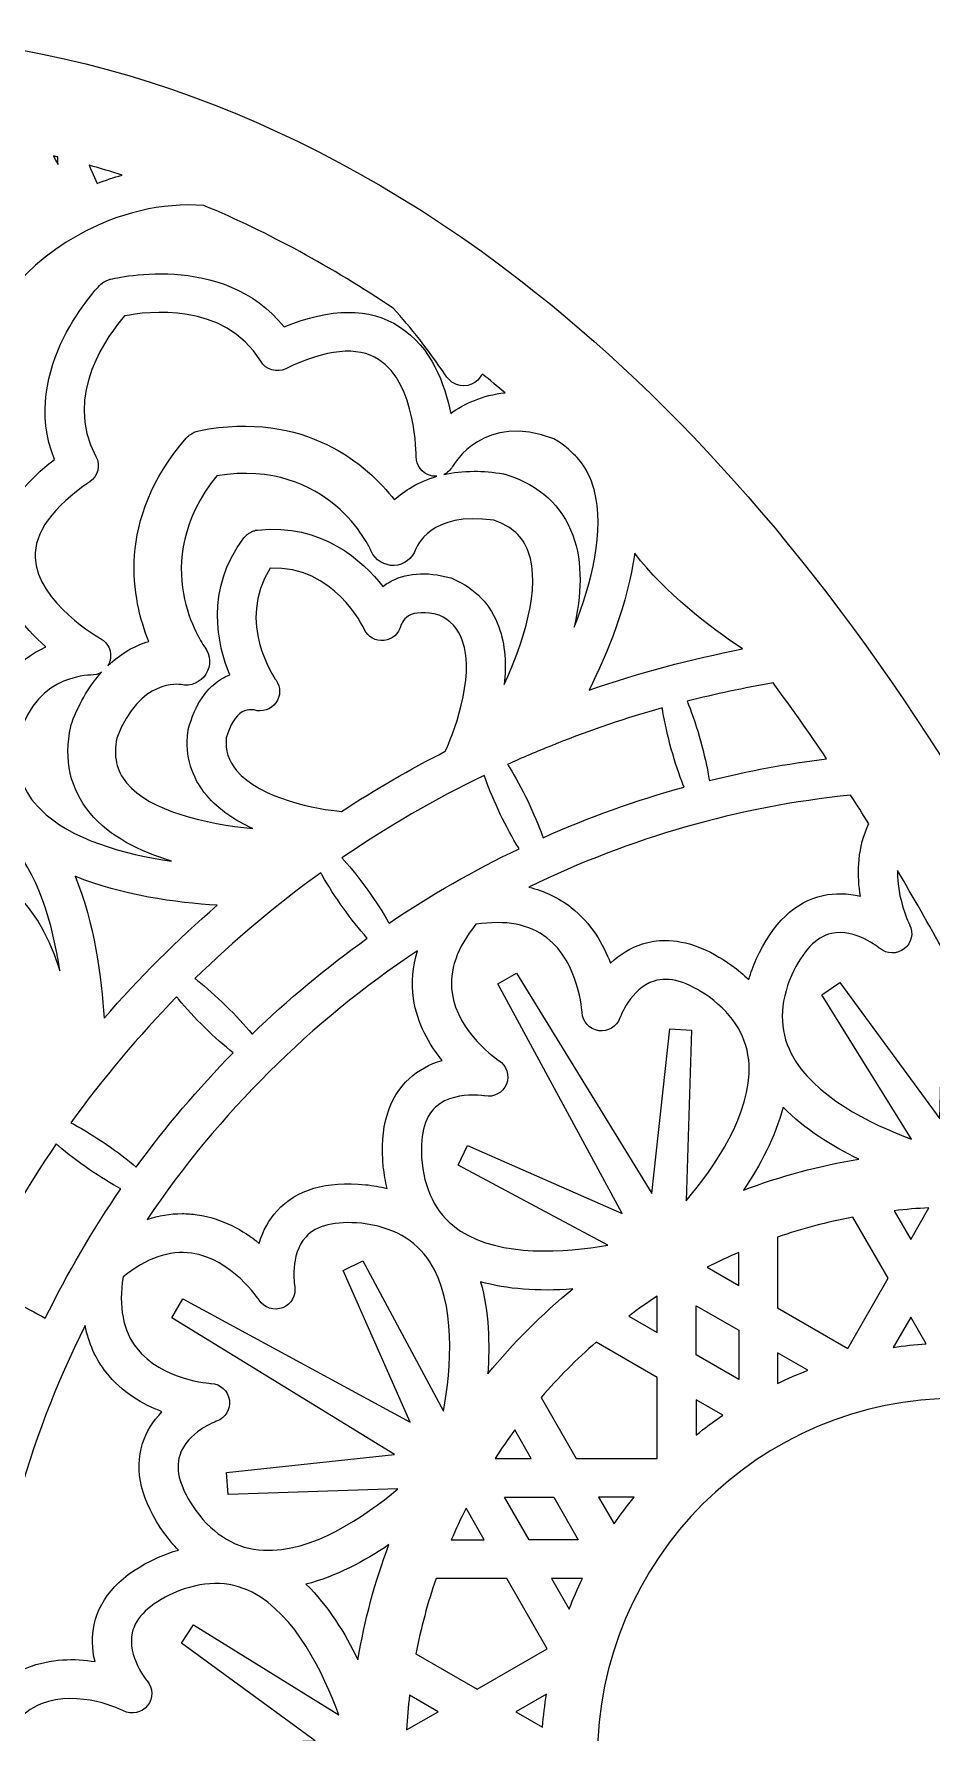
# Model space of a CAD drawing. Extents: x 49 to 10099, y -910 to -90.
# Drawn here: x 9462.4 to 9647.3, y -441.9 to -91.8 of the extents above; entities that cross this region are included whole.
import ezdxf

# ---------------------------------------------------------------- set-up
doc = ezdxf.new("R2010")
doc.units = 0
doc.header["$MEASUREMENT"] = 0
doc.layers.add('Layer 1', color=7, linetype='Continuous')

msp = doc.modelspace()

# ---------------------------------------------------------------- linework, layer by layer
at = {"layer": 'Layer 1', "lineweight": 0}
for points in [[(9607.66, -359.06), (9607.66, -369.18), (9598.89, -364.12), (9598.89, -353.99), (9607.66, -359.06)], [(9569.55, -393.46), (9574.61, -402.23), (9564.48, -402.23), (9559.42, -393.46), (9569.55, -393.46)]]:
    msp.add_lwpolyline(points, dxfattribs=at)
for points, knots in [([(10097.65, -338.77), (10098.51, -299.65), (10090.97, -261.41), (10075.28, -226.33), (10057.66, -186.9), (10030.56, -153.49), (9996.92, -129.71), (9961.84, -104.91), (9921.33, -91.8), (9879.76, -91.8), (9831.86, -91.8), (9783.83, -109.39), (9740.87, -142.66), (9708.16, -167.98), (9678.3, -202.19), (9651.81, -244.61), (9625.32, -202.2), (9595.46, -168), (9562.75, -142.67), (9519.78, -109.4), (9471.76, -91.81), (9423.84, -91.8), (9382.28, -91.8), (9341.77, -104.91), (9306.7, -129.69), (9273.06, -153.47), (9245.96, -186.88), (9228.33, -226.31), (9206.94, -274.13), (9200.68, -327.84), (9210.22, -381.63), (9220.77, -441.15), (9249.57, -497.53), (9295.81, -549.22), (9449.69, -721.22), (9626.76, -885.08), (9628.54, -886.72), (9628.54, -886.72), (9651.81, -908.2), (9651.81, -908.2), (9651.81, -908.2), (9675.08, -886.71), (9675.08, -886.71), (9676.85, -885.08), (9853.93, -721.22), (10007.81, -549.22), (10054.04, -497.54), (10082.84, -441.16), (10093.39, -381.65), (10095.63, -369.04), (10096.98, -356.43), (10097.49, -343.9), (10097.65, -342.96), (10097.8, -342.02), (10097.93, -341.07), (10097.95, -340.88), (10098.04, -340), (10098.11, -339.31), (10098.11, -339.15), (10098.12, -338.97), (10098.12, -338.79), (10098.12, -338.79), (10097.65, -338.77), (10097.65, -338.77)], [0, 0, 0, 0, 1, 1, 1, 2, 2, 2, 3, 3, 3, 4, 4, 4, 5, 5, 5, 6, 6, 6, 7, 7, 7, 8, 8, 8, 9, 9, 9, 10, 10, 10, 11, 11, 11, 12, 12, 12, 13, 13, 13, 14, 14, 14, 15, 15, 15, 16, 16, 16, 17, 17, 17, 18, 18, 18, 19, 19, 19, 20, 20, 20, 21, 21, 21, 21]), ([(9467.34, -117.16), (9467.32, -117.68), (9467.33, -118.2), (9467.39, -118.73), (9467.39, -118.73), (9466.86, -117.79), (9466.86, -117.79), (9466.7, -117.51), (9466.56, -117.23), (9466.44, -116.94), (9466.74, -117.01), (9467.04, -117.08), (9467.34, -117.16)], [0, 0, 0, 0, 1, 1, 1, 2, 2, 2, 3, 3, 3, 4, 4, 4, 4]), ([(9480.59, -120.9), (9478.85, -121.39), (9477.12, -121.96), (9475.41, -122.62), (9475.41, -122.62), (9474.04, -119.57), (9474.04, -119.57), (9473.94, -119.34), (9473.87, -119.1), (9473.8, -118.86), (9476.07, -119.5), (9478.33, -120.18), (9480.59, -120.9)], [0, 0, 0, 0, 1, 1, 1, 2, 2, 2, 3, 3, 3, 4, 4, 4, 4]), ([(9344.76, -573.42), (9350.45, -566.2), (9358.05, -559.31), (9367.53, -553), (9367.85, -552.78), (9368.14, -552.52), (9368.39, -552.22), (9368.69, -551.96), (9368.94, -551.69), (9369.15, -551.37), (9370.35, -549.52), (9369.82, -547.03), (9367.97, -545.83), (9358.86, -539.91), (9353.42, -529.91), (9353.42, -519.06), (9353.42, -513.94), (9354.6, -509.05), (9356.92, -504.53), (9357.93, -502.56), (9357.16, -500.14), (9355.11, -499.09), (9355.11, -499.09), (9354.83, -498.97), (9354.83, -498.97), (9354.38, -498.77), (9353.92, -498.65), (9353.46, -498.62), (9313.4, -496.29), (9289.73, -477.14), (9290.13, -447.42), (9290.55, -417.85), (9314.02, -398.71), (9352.94, -396.21), (9353.33, -396.19), (9353.71, -396.11), (9354.08, -395.97), (9354.47, -395.9), (9354.83, -395.78), (9355.16, -395.61), (9357.13, -394.61), (9357.91, -392.19), (9356.91, -390.22), (9351.98, -380.55), (9352.27, -369.16), (9357.7, -359.78), (9360.26, -355.34), (9363.72, -351.69), (9368, -348.93), (9368.9, -348.35), (9369.52, -347.46), (9369.74, -346.41), (9369.97, -345.36), (9369.77, -344.29), (9369.2, -343.4), (9369.2, -343.4), (9368.95, -343.05), (9368.95, -343.05), (9368.66, -342.66), (9368.33, -342.34), (9367.94, -342.08), (9334.42, -320.04), (9323.49, -291.62), (9338.71, -266.08), (9353.85, -240.68), (9383.76, -235.84), (9418.72, -253.15), (9419.05, -253.31), (9419.39, -253.42), (9419.75, -253.48), (9420.13, -253.63), (9420.52, -253.71), (9420.88, -253.72), (9420.88, -253.72), (9421.14, -253.73), (9421.14, -253.73), (9423.27, -253.73), (9425.03, -252.07), (9425.14, -249.94), (9425.7, -239.09), (9431.65, -229.38), (9441.04, -223.96), (9445.48, -221.4), (9450.31, -219.97), (9455.39, -219.72), (9457.59, -219.61), (9459.3, -217.73), (9459.19, -215.47), (9459.19, -215.47), (9459.15, -215.1), (9459.15, -215.1), (9459.1, -214.62), (9458.97, -214.17), (9458.76, -213.76), (9440.75, -177.91), (9445.5, -147.84), (9471.45, -133.33), (9479.95, -128.57), (9488.73, -126.57), (9497.45, -127.16), (9510.73, -132.75), (9523.78, -139.83), (9536.45, -148.34), (9540.17, -152.37), (9543.76, -156.96), (9547.18, -162.1), (9547.39, -162.41), (9547.63, -162.69), (9547.93, -162.94), (9548.18, -163.25), (9548.48, -163.51), (9548.81, -163.73), (9550.6, -164.9), (9553.19, -164.36), (9554.37, -162.56), (9554.51, -162.33), (9554.68, -162.13), (9554.83, -161.91), (9556.4, -163.18), (9557.97, -164.47), (9559.53, -165.79), (9554.81, -166.24), (9551.06, -168.05), (9548.3, -170.03), (9547.11, -164.06), (9544.32, -156.34), (9537.77, -152.15), (9531.58, -148.19), (9523.58, -148.21), (9513.96, -152.2), (9501.44, -136.39), (9478.18, -142.35), (9477.97, -142.41), (9477.97, -142.41), (9477.43, -142.61), (9477.43, -142.61), (9477.23, -142.7), (9477.07, -142.79), (9476.97, -142.86), (9476.81, -142.94), (9476.67, -143.04), (9476.53, -143.13), (9476.53, -143.13), (9476.14, -143.46), (9476.14, -143.46), (9475.96, -143.63), (9459.17, -160.74), (9466.63, -179.53), (9458.36, -185.87), (9454.34, -192.79), (9454.68, -200.13), (9455.03, -207.9), (9460.32, -214.17), (9464.89, -218.18), (9459.33, -220.71), (9452.63, -226.24), (9450.84, -238.32), (9450.84, -238.32), (9450.8, -238.74), (9450.8, -238.74), (9450.71, -241.31), (9450.96, -243.77), (9451.56, -246.11), (9449.23, -245.52), (9446.75, -245.25), (9444.19, -245.34), (9444.19, -245.34), (9443.74, -245.38), (9443.74, -245.38), (9431.68, -247.18), (9426.16, -253.87), (9423.63, -259.44), (9419.62, -254.86), (9413.34, -249.57), (9405.57, -249.22), (9398.27, -248.89), (9391.32, -252.9), (9384.97, -261.17), (9366.18, -253.71), (9349.06, -270.53), (9348.89, -270.71), (9348.89, -270.71), (9348.55, -271.12), (9348.55, -271.12), (9348.42, -271.3), (9348.32, -271.47), (9348.24, -271.61), (9348.18, -271.71), (9348.09, -271.87), (9348.02, -272.04), (9348.02, -272.04), (9347.85, -272.51), (9347.85, -272.51), (9347.78, -272.75), (9341.78, -295.95), (9357.65, -308.5), (9353.66, -318.13), (9353.64, -326.13), (9357.6, -332.31), (9361.79, -338.86), (9369.51, -341.66), (9375.47, -342.84), (9371.92, -347.81), (9368.88, -355.95), (9373.36, -367.28), (9373.36, -367.28), (9373.55, -367.69), (9373.55, -367.69), (9374.75, -369.96), (9376.2, -371.97), (9377.89, -373.69), (9375.56, -374.34), (9373.29, -375.36), (9371.1, -376.73), (9371.1, -376.73), (9370.75, -376.98), (9370.75, -376.98), (9361.21, -384.56), (9359.77, -393.12), (9360.36, -399.2), (9354.6, -397.25), (9346.52, -395.81), (9339.61, -399.39), (9333.09, -402.76), (9329.11, -409.71), (9327.75, -420.03), (9307.77, -422.97), (9301.34, -446.09), (9301.28, -446.28), (9301.28, -446.28), (9301.18, -446.67), (9301.18, -446.67), (9301.18, -446.67), (9301.19, -446.87), (9301.19, -446.87), (9301.17, -447.03), (9301.16, -447.21), (9301.16, -447.4), (9301.16, -447.56), (9301.17, -447.71), (9301.19, -447.88), (9301.19, -447.88), (9301.27, -448.41), (9301.27, -448.41), (9301.33, -448.65), (9307.71, -471.75), (9327.75, -474.68), (9329.11, -485.01), (9333.1, -491.96), (9339.62, -495.33), (9346.53, -498.92), (9354.6, -497.47), (9360.36, -495.51), (9359.77, -501.6), (9361.22, -510.16), (9370.8, -517.78), (9370.8, -517.78), (9371.12, -518), (9371.12, -518), (9373.29, -519.36), (9375.55, -520.37), (9377.88, -521.02), (9376.19, -522.74), (9374.74, -524.75), (9373.53, -527.02), (9373.53, -527.02), (9373.34, -527.43), (9373.34, -527.43), (9368.87, -538.77), (9371.9, -546.91), (9375.46, -551.88), (9369.49, -553.06), (9361.77, -555.85), (9357.58, -562.41), (9353.62, -568.59), (9353.64, -576.6), (9357.63, -586.22), (9357.42, -586.38), (9357.24, -586.56), (9357.04, -586.72), (9352.95, -582.31), (9348.85, -577.87), (9344.76, -573.42)], [0, 0, 0, 0, 1, 1, 1, 2, 2, 2, 3, 3, 3, 4, 4, 4, 5, 5, 5, 6, 6, 6, 7, 7, 7, 8, 8, 8, 9, 9, 9, 10, 10, 10, 11, 11, 11, 12, 12, 12, 13, 13, 13, 14, 14, 14, 15, 15, 15, 16, 16, 16, 17, 17, 17, 18, 18, 18, 19, 19, 19, 20, 20, 20, 21, 21, 21, 22, 22, 22, 23, 23, 23, 24, 24, 24, 25, 25, 25, 26, 26, 26, 27, 27, 27, 28, 28, 28, 29, 29, 29, 30, 30, 30, 31, 31, 31, 32, 32, 32, 33, 33, 33, 34, 34, 34, 35, 35, 35, 36, 36, 36, 37, 37, 37, 38, 38, 38, 39, 39, 39, 40, 40, 40, 41, 41, 41, 42, 42, 42, 43, 43, 43, 44, 44, 44, 45, 45, 45, 46, 46, 46, 47, 47, 47, 48, 48, 48, 49, 49, 49, 50, 50, 50, 51, 51, 51, 52, 52, 52, 53, 53, 53, 54, 54, 54, 55, 55, 55, 56, 56, 56, 57, 57, 57, 58, 58, 58, 59, 59, 59, 60, 60, 60, 61, 61, 61, 62, 62, 62, 63, 63, 63, 64, 64, 64, 65, 65, 65, 66, 66, 66, 67, 67, 67, 68, 68, 68, 69, 69, 69, 70, 70, 70, 71, 71, 71, 72, 72, 72, 73, 73, 73, 74, 74, 74, 75, 75, 75, 76, 76, 76, 77, 77, 77, 78, 78, 78, 79, 79, 79, 80, 80, 80, 81, 81, 81, 82, 82, 82, 83, 83, 83, 84, 84, 84, 85, 85, 85, 86, 86, 86, 87, 87, 87, 88, 88, 88, 89, 89, 89, 90, 90, 90, 91, 91, 91, 92, 92, 92, 93, 93, 93, 94, 94, 94, 94]), ([(9475.18, -178.91), (9468.23, -166.23), (9477.99, -153.48), (9481.08, -149.93), (9485.7, -149.01), (9501.61, -146.9), (9509.15, -159.29), (9510.23, -161.08), (9512.45, -161.73), (9514.32, -160.82), (9522.67, -156.78), (9529.11, -156.13), (9533.45, -158.9), (9541.27, -163.9), (9541.19, -178.78), (9541.18, -178.92), (9541.15, -180.76), (9542.37, -182.38), (9544.15, -182.86), (9544.58, -182.98), (9545.02, -183.02), (9545.46, -182.99), (9541.54, -184.12), (9538.69, -186.02), (9536.71, -187.85), (9531.15, -180.72), (9518.5, -169.31), (9496.39, -173.59), (9496.23, -173.63), (9496.07, -173.68), (9495.87, -173.75), (9495.87, -173.75), (9495.45, -173.91), (9495.45, -173.91), (9495.31, -173.97), (9495.16, -174.06), (9494.99, -174.15), (9494.99, -174.15), (9494.68, -174.35), (9494.68, -174.35), (9494.51, -174.47), (9494.35, -174.6), (9494.24, -174.7), (9494.14, -174.79), (9494.05, -174.87), (9494.06, -174.87), (9494.06, -174.87), (9494.06, -174.87), (9494.07, -174.86), (9494.07, -174.86), (9493.78, -175.15), (9493.78, -175.15), (9479.15, -192.02), (9482.68, -208.65), (9486.07, -217.02), (9485.69, -217.13), (9485.31, -217.26), (9484.95, -217.4), (9482.76, -218.22), (9480.18, -219.62), (9477.65, -222.03), (9477.84, -221.71), (9477.99, -221.36), (9478.09, -220.99), (9478.56, -219.21), (9477.76, -217.35), (9476.15, -216.46), (9476.02, -216.39), (9463.11, -209.08), (9462.68, -199.76), (9462.45, -194.61), (9466.23, -189.36), (9473.91, -184.15), (9475.63, -182.99), (9476.18, -180.73), (9475.18, -178.91)], [0, 0, 0, 0, 1, 1, 1, 2, 2, 2, 3, 3, 3, 4, 4, 4, 5, 5, 5, 6, 6, 6, 7, 7, 7, 8, 8, 8, 9, 9, 9, 10, 10, 10, 11, 11, 11, 12, 12, 12, 13, 13, 13, 14, 14, 14, 15, 15, 15, 16, 16, 16, 17, 17, 17, 18, 18, 18, 19, 19, 19, 20, 20, 20, 21, 21, 21, 22, 22, 22, 23, 23, 23, 24, 24, 24, 25, 25, 25, 25]), ([(9574.73, -179.5), (9576.18, -181.29), (9577.23, -183.37), (9577.87, -185.75), (9580.11, -194.16), (9577.33, -204.99), (9573.77, -214.09), (9575.22, -207.63), (9575.6, -200.87), (9573.47, -195.12), (9571.21, -189.05), (9566.65, -184.86), (9559.89, -182.66), (9559.66, -182.58), (9559.44, -182.53), (9559.2, -182.49), (9557.01, -182.12), (9554.98, -181.96), (9553.11, -181.96), (9550.8, -181.96), (9548.73, -182.21), (9546.88, -182.62), (9547.62, -182.28), (9548.26, -181.71), (9548.68, -180.96), (9548.94, -180.49), (9555.21, -169.74), (9569.59, -175.29), (9570.4, -175.72), (9571.13, -176.22), (9571.83, -176.75), (9572.8, -177.66), (9573.77, -178.57), (9574.73, -179.5)], [0, 0, 0, 0, 1, 1, 1, 2, 2, 2, 3, 3, 3, 4, 4, 4, 5, 5, 5, 6, 6, 6, 7, 7, 7, 8, 8, 8, 9, 9, 9, 10, 10, 10, 11, 11, 11, 11]), ([(9559.35, -225.9), (9559.76, -221.91), (9559.58, -217.76), (9558.22, -214.04), (9556.55, -209.47), (9553.4, -206.14), (9548.82, -204.12), (9548.65, -204.05), (9548.47, -203.98), (9548.3, -203.94), (9543.18, -202.54), (9538.86, -202.87), (9535.46, -204.94), (9535.06, -205.18), (9534.68, -205.44), (9534.31, -205.73), (9530.23, -200.47), (9521.76, -192.56), (9508.52, -194.1), (9508.52, -194.1), (9508.1, -194.1), (9508.1, -194.1), (9508.1, -194.1), (9507.89, -194.21), (9507.89, -194.21), (9507.77, -194.24), (9507.65, -194.28), (9507.53, -194.32), (9507.53, -194.32), (9506.89, -194.62), (9506.89, -194.62), (9506.56, -194.81), (9506.34, -195.02), (9506.24, -195.12), (9506.24, -195.12), (9505.67, -195.68), (9505.67, -195.68), (9497.61, -206.39), (9500.24, -217.75), (9502.77, -223.94), (9502.34, -224.11), (9501.92, -224.31), (9501.51, -224.53), (9498.03, -226.45), (9495.58, -230.02), (9494.23, -235.16), (9494.18, -235.34), (9494.15, -235.52), (9494.12, -235.75), (9493.58, -240.68), (9494.89, -245.07), (9498.02, -248.8), (9500.52, -251.78), (9503.95, -254), (9507.54, -255.63), (9497.79, -254.67), (9486.35, -252.04), (9481.52, -246.21), (9479.41, -243.66), (9478.76, -240.71), (9479.48, -236.95), (9484.3, -224.57), (9492.43, -225.88), (9492.73, -225.94), (9494.7, -226.36), (9496.76, -225.49), (9497.85, -223.78), (9498.94, -222.08), (9498.86, -219.85), (9497.66, -218.25), (9497.15, -217.55), (9485.51, -201.08), (9500.09, -182.87), (9523.33, -179.31), (9531.59, -197.66), (9531.93, -198.44), (9532.73, -200.3), (9534.67, -201.43), (9536.64, -201.39), (9538.65, -201.3), (9540.43, -199.95), (9541.05, -198.08), (9541.17, -197.75), (9544.12, -190.05), (9557.23, -192.07), (9560.89, -193.34), (9563.14, -195.39), (9564.3, -198.52), (9567.04, -205.9), (9563.17, -217.55), (9559.35, -225.9)], [0, 0, 0, 0, 1, 1, 1, 2, 2, 2, 3, 3, 3, 4, 4, 4, 5, 5, 5, 6, 6, 6, 7, 7, 7, 8, 8, 8, 9, 9, 9, 10, 10, 10, 11, 11, 11, 12, 12, 12, 13, 13, 13, 14, 14, 14, 15, 15, 15, 16, 16, 16, 17, 17, 17, 18, 18, 18, 19, 19, 19, 20, 20, 20, 21, 21, 21, 22, 22, 22, 23, 23, 23, 24, 24, 24, 25, 25, 25, 26, 26, 26, 27, 27, 27, 28, 28, 28, 29, 29, 29, 30, 30, 30, 30]), ([(9576.83, -227.07), (9580.56, -219.57), (9584.86, -209.15), (9586.23, -198.87), (9592.56, -207.09), (9601.49, -213.96), (9608.47, -218.59), (9597.74, -220.67), (9587.14, -223.51), (9576.83, -227.07)], [0, 0, 0, 0, 1, 1, 1, 2, 2, 2, 3, 3, 3, 3]), ([(9512.31, -225.03), (9511.96, -224.53), (9504.03, -213.11), (9511.1, -201.94), (9524.28, -201.41), (9530.23, -213.99), (9530.49, -214.54), (9531.22, -216.12), (9532.88, -217.05), (9534.56, -216.85), (9536.28, -216.66), (9537.68, -215.4), (9538.03, -213.79), (9538.04, -213.74), (9538.39, -212.53), (9539.61, -211.79), (9540.99, -210.96), (9543.16, -210.89), (9545.9, -211.6), (9548.28, -212.71), (9549.8, -214.37), (9550.69, -216.79), (9553.57, -224.66), (9548.44, -236.94), (9547.2, -239.68), (9539.9, -243.41), (9532.71, -247.58), (9525.8, -252.09), (9520.99, -251.67), (9509.03, -249.48), (9504.16, -243.65), (9502.5, -241.67), (9501.83, -239.52), (9502.06, -236.9), (9502.81, -234.2), (9503.95, -232.36), (9505.34, -231.58), (9506.6, -230.87), (9507.82, -231.17), (9507.82, -231.17), (9509.47, -231.69), (9511.26, -231.11), (9512.27, -229.72), (9513.29, -228.33), (9513.31, -226.44), (9512.31, -225.03)], [0, 0, 0, 0, 1, 1, 1, 2, 2, 2, 3, 3, 3, 4, 4, 4, 5, 5, 5, 6, 6, 6, 7, 7, 7, 8, 8, 8, 9, 9, 9, 10, 10, 10, 11, 11, 11, 12, 12, 12, 13, 13, 13, 14, 14, 14, 15, 15, 15, 15]), ([(9474.1, -223.98), (9474.91, -224.01), (9475.69, -223.79), (9476.33, -223.39), (9474.08, -225.9), (9471.92, -229.29), (9470.2, -233.87), (9470.11, -234.1), (9470.04, -234.34), (9469.99, -234.57), (9468.53, -241.46), (9469.88, -247.47), (9474, -252.44), (9478, -257.27), (9484.24, -260.36), (9490.76, -262.34), (9480.98, -260.9), (9469.99, -257.89), (9463.73, -251.65), (9460.34, -248.26), (9458.68, -244.09), (9458.8, -239.25), (9461.2, -223.93), (9473.8, -224.01), (9474.1, -223.98)], [0, 0, 0, 0, 1, 1, 1, 2, 2, 2, 3, 3, 3, 4, 4, 4, 5, 5, 5, 6, 6, 6, 7, 7, 7, 8, 8, 8, 8]), ([(9625.79, -241.23), (9617.64, -242.25), (9609.55, -243.74), (9601.62, -245.7), (9601.6, -245.55), (9601.57, -245.39), (9601.54, -245.23), (9601.17, -243), (9600.54, -240.2), (9599.8, -237.54), (9599.06, -234.89), (9598.15, -232.17), (9597.32, -230.08), (9597.22, -229.84), (9597.13, -229.6), (9597.03, -229.37), (9602.87, -227.88), (9608.81, -226.62), (9614.77, -225.6), (9618.5, -230.65), (9622.17, -235.86), (9625.79, -241.23)], [0, 0, 0, 0, 1, 1, 1, 2, 2, 2, 3, 3, 3, 4, 4, 4, 5, 5, 5, 6, 6, 6, 7, 7, 7, 7]), ([(9591.9, -230.75), (9591.94, -231), (9591.99, -231.27), (9592.03, -231.54), (9592.4, -233.76), (9593.04, -236.56), (9593.77, -239.23), (9594.52, -241.89), (9595.42, -244.61), (9596.25, -246.68), (9596.3, -246.82), (9596.35, -246.94), (9596.41, -247.07), (9586.5, -249.81), (9576.74, -253.31), (9567.33, -257.5), (9567.29, -257.4), (9567.26, -257.3), (9567.22, -257.2), (9566.47, -255.08), (9565.36, -252.44), (9564.17, -249.93), (9562.97, -247.45), (9561.61, -244.93), (9560.43, -243.02), (9560.3, -242.8), (9560.17, -242.6), (9560.04, -242.4), (9563.04, -241.03), (9566.07, -239.73), (9569.07, -238.53), (9569.41, -238.44), (9569.74, -238.31), (9570.05, -238.13), (9577.12, -235.32), (9584.46, -232.84), (9591.9, -230.75)], [0, 0, 0, 0, 1, 1, 1, 2, 2, 2, 3, 3, 3, 4, 4, 4, 5, 5, 5, 6, 6, 6, 7, 7, 7, 8, 8, 8, 9, 9, 9, 10, 10, 10, 11, 11, 11, 12, 12, 12, 12]), ([(9535.59, -275.13), (9535.56, -275.07), (9535.53, -275.01), (9535.49, -274.95), (9534.39, -273), (9532.84, -270.59), (9531.23, -268.32), (9529.62, -266.09), (9527.84, -263.84), (9526.35, -262.17), (9526.19, -261.99), (9526.04, -261.82), (9525.9, -261.66), (9535.21, -255.28), (9545.06, -249.57), (9555.22, -244.66), (9555.3, -244.89), (9555.39, -245.13), (9555.48, -245.37), (9556.23, -247.51), (9557.34, -250.15), (9558.52, -252.64), (9559.73, -255.14), (9561.09, -257.67), (9562.26, -259.55), (9562.31, -259.63), (9562.35, -259.71), (9562.4, -259.78), (9553.14, -264.2), (9544.14, -269.35), (9535.59, -275.13)], [0, 0, 0, 0, 1, 1, 1, 2, 2, 2, 3, 3, 3, 4, 4, 4, 5, 5, 5, 6, 6, 6, 7, 7, 7, 8, 8, 8, 9, 9, 9, 10, 10, 10, 10]), ([(9634.48, -254.62), (9634.34, -254.93), (9634.18, -255.23), (9634.05, -255.54), (9632.07, -260.46), (9632.09, -265.46), (9632.75, -269.57), (9630.12, -268.93), (9627.51, -268.87), (9625.07, -269.41), (9619.29, -270.69), (9614.66, -275.1), (9611.28, -282.54), (9610.66, -283.95), (9610.15, -285.36), (9609.74, -286.77), (9608.68, -285.75), (9607.53, -284.77), (9606.27, -283.85), (9601.46, -280.41), (9596.86, -278.68), (9592.53, -278.68), (9590.92, -278.68), (9589.34, -278.92), (9587.81, -279.4), (9585.43, -280.15), (9583.2, -281.5), (9581.24, -283.38), (9579.77, -279.48), (9577.28, -275.14), (9573.12, -271.87), (9570.57, -269.87), (9567.66, -268.48), (9564.4, -267.71), (9585.36, -257.47), (9607.59, -251.11), (9630.72, -248.72), (9631.98, -250.66), (9633.23, -252.63), (9634.48, -254.62)], [0, 0, 0, 0, 1, 1, 1, 2, 2, 2, 3, 3, 3, 4, 4, 4, 5, 5, 5, 6, 6, 6, 7, 7, 7, 8, 8, 8, 9, 9, 9, 10, 10, 10, 11, 11, 11, 12, 12, 12, 13, 13, 13, 13]), ([(9467.74, -284.92), (9465.76, -278.57), (9462.7, -272.51), (9457.97, -268.59), (9454.28, -265.53), (9450.02, -264), (9445.25, -264), (9443.57, -264), (9441.82, -264.19), (9440.01, -264.57), (9439.77, -264.62), (9439.53, -264.69), (9439.29, -264.78), (9434.65, -266.53), (9431.22, -268.73), (9428.69, -271.06), (9429.16, -270.4), (9429.43, -269.58), (9429.42, -268.72), (9429.42, -268.19), (9429.51, -255.72), (9444.69, -253.35), (9449.48, -253.22), (9453.71, -254.89), (9457.09, -258.27), (9463.26, -264.46), (9466.28, -275.24), (9467.74, -284.92)], [0, 0, 0, 0, 1, 1, 1, 2, 2, 2, 3, 3, 3, 4, 4, 4, 5, 5, 5, 6, 6, 6, 7, 7, 7, 8, 8, 8, 9, 9, 9, 9]), ([(9476.87, -294.73), (9476.35, -286.32), (9474.87, -275.09), (9470.89, -265.44), (9480.54, -269.42), (9491.77, -270.9), (9500.18, -271.42), (9491.88, -278.63), (9484.07, -286.44), (9476.87, -294.73)], [0, 0, 0, 0, 1, 1, 1, 2, 2, 2, 3, 3, 3, 3]), ([(9521.88, -265.34), (9523, -267.33), (9524.55, -269.74), (9526.14, -271.97), (9527.76, -274.22), (9529.54, -276.47), (9531.02, -278.13), (9531.05, -278.16), (9531.09, -278.2), (9531.12, -278.24), (9522.75, -284.21), (9514.78, -290.84), (9507.38, -297.99), (9507.36, -297.97), (9507.35, -297.96), (9507.33, -297.94), (9505.9, -296.2), (9503.95, -294.09), (9501.98, -292.15), (9500.02, -290.24), (9497.87, -288.33), (9496.11, -286.94), (9495.93, -286.8), (9495.76, -286.66), (9495.6, -286.53), (9503.65, -278.67), (9512.35, -271.35), (9521.53, -264.73), (9521.64, -264.93), (9521.76, -265.13), (9521.88, -265.34)], [0, 0, 0, 0, 1, 1, 1, 2, 2, 2, 3, 3, 3, 4, 4, 4, 5, 5, 5, 6, 6, 6, 7, 7, 7, 8, 8, 8, 9, 9, 9, 10, 10, 10, 10]), ([(9641.79, -280.4), (9643.29, -279.22), (9643.75, -277.13), (9642.88, -275.43), (9642.84, -275.36), (9640.28, -270.18), (9640.38, -264.29), (9643.65, -269.78), (9646.87, -275.41), (9650.03, -281.17), (9650.03, -281.17), (9649.11, -315.49), (9649.11, -315.49), (9649.11, -315.49), (9628.54, -287.37), (9628.54, -287.37), (9628.54, -287.37), (9624.81, -289.88), (9624.81, -289.88), (9624.81, -289.88), (9643.26, -319.63), (9643.26, -319.63), (9634.85, -316.53), (9622.99, -310.77), (9618.47, -301.96), (9615.98, -297.11), (9616.03, -291.67), (9618.6, -285.8), (9620.86, -280.83), (9623.61, -277.95), (9626.79, -277.24), (9631.67, -276.13), (9636.67, -280.27), (9636.7, -280.3), (9638.14, -281.54), (9640.29, -281.59), (9641.79, -280.4)], [0, 0, 0, 0, 1, 1, 1, 2, 2, 2, 3, 3, 3, 4, 4, 4, 5, 5, 5, 6, 6, 6, 7, 7, 7, 8, 8, 8, 9, 9, 9, 10, 10, 10, 11, 11, 11, 12, 12, 12, 12]), ([(9596.85, -332.37), (9596.85, -332.37), (9597.95, -297.19), (9597.95, -297.19), (9597.95, -297.19), (9593.46, -296.87), (9593.46, -296.87), (9593.46, -296.87), (9589.78, -330.86), (9589.78, -330.86), (9589.78, -330.86), (9561.89, -285.4), (9561.89, -285.4), (9561.89, -285.4), (9557.99, -287.65), (9557.99, -287.65), (9557.99, -287.65), (9583.66, -335), (9583.66, -335), (9583.66, -335), (9551.79, -320.93), (9551.79, -320.93), (9551.79, -320.93), (9549.82, -324.98), (9549.82, -324.98), (9549.82, -324.98), (9580.66, -341.52), (9580.66, -341.52), (9571.82, -343.03), (9558.66, -343.97), (9550.35, -338.6), (9545.78, -335.65), (9543.11, -330.91), (9542.4, -324.56), (9541.87, -319.11), (9542.81, -315.24), (9545.2, -313.04), (9547.45, -310.97), (9550.72, -310.57), (9552.93, -310.57), (9554.33, -310.57), (9555.3, -310.73), (9555.32, -310.73), (9557.19, -311.1), (9559.07, -310.06), (9559.78, -308.28), (9560.49, -306.51), (9559.84, -304.47), (9558.24, -303.43), (9558.1, -303.34), (9549.74, -297.74), (9548.58, -289.47), (9547.94, -284.94), (9549.59, -280.2), (9553.49, -275.36), (9559.63, -274.4), (9564.55, -275.35), (9568.15, -278.16), (9574.76, -283.33), (9575.39, -293.42), (9575.39, -293.52), (9575.49, -295.42), (9576.93, -297.01), (9578.81, -297.29), (9580.7, -297.56), (9582.54, -296.46), (9583.17, -294.66), (9583.2, -294.6), (9585.43, -288.55), (9590.22, -287.05), (9593.33, -286.07), (9597.15, -287.18), (9601.56, -290.33), (9606.75, -294.16), (9609.52, -298.85), (9609.8, -304.29), (9610.3, -314.34), (9602.69, -325.41), (9596.85, -332.37)], [0, 0, 0, 0, 1, 1, 1, 2, 2, 2, 3, 3, 3, 4, 4, 4, 5, 5, 5, 6, 6, 6, 7, 7, 7, 8, 8, 8, 9, 9, 9, 10, 10, 10, 11, 11, 11, 12, 12, 12, 13, 13, 13, 14, 14, 14, 15, 15, 15, 16, 16, 16, 17, 17, 17, 18, 18, 18, 19, 19, 19, 20, 20, 20, 21, 21, 21, 22, 22, 22, 23, 23, 23, 24, 24, 24, 25, 25, 25, 26, 26, 26, 26]), ([(9539.8, -307.12), (9535.44, -311.11), (9533.63, -317.25), (9534.42, -325.39), (9534.6, -326.92), (9534.86, -328.39), (9535.21, -329.81), (9533.78, -329.46), (9532.29, -329.2), (9530.74, -329.03), (9522.65, -328.23), (9516.52, -330.04), (9512.53, -334.4), (9510.84, -336.25), (9509.59, -338.53), (9508.83, -341.13), (9505.6, -338.49), (9501.28, -335.98), (9496.04, -335.22), (9495.01, -335.08), (9493.97, -335), (9492.94, -335), (9490.54, -335), (9488.14, -335.4), (9485.74, -336.19), (9500.46, -314.33), (9519.51, -295.41), (9541.45, -280.83), (9540.45, -284.09), (9540.18, -287.37), (9540.64, -290.62), (9541.39, -295.87), (9543.9, -300.19), (9546.54, -303.42), (9543.93, -304.18), (9541.64, -305.43), (9539.8, -307.12)], [0, 0, 0, 0, 1, 1, 1, 2, 2, 2, 3, 3, 3, 4, 4, 4, 5, 5, 5, 6, 6, 6, 7, 7, 7, 8, 8, 8, 9, 9, 9, 10, 10, 10, 11, 11, 11, 12, 12, 12, 12]), ([(9491.82, -290.31), (9491.96, -290.49), (9492.11, -290.66), (9492.26, -290.84), (9493.7, -292.6), (9495.65, -294.7), (9497.61, -296.63), (9499.57, -298.55), (9501.71, -300.45), (9503.48, -301.85), (9496.25, -309.2), (9489.55, -317.1), (9483.51, -325.4), (9481.81, -323.95), (9479.56, -322.25), (9477.32, -320.7), (9475.06, -319.16), (9472.62, -317.66), (9470.63, -316.59), (9470.43, -316.48), (9470.23, -316.37), (9470.04, -316.27), (9476.64, -307.09), (9483.96, -298.38), (9491.82, -290.31)], [0, 0, 0, 0, 1, 1, 1, 2, 2, 2, 3, 3, 3, 4, 4, 4, 5, 5, 5, 6, 6, 6, 7, 7, 7, 8, 8, 8, 8]), ([(9616.8, -313.06), (9621.24, -317.61), (9626.93, -321.13), (9632.39, -323.77), (9624.28, -325.11), (9616.34, -327.25), (9608.63, -330.16), (9612.05, -325.14), (9615.22, -319.23), (9616.8, -313.06)], [0, 0, 0, 0, 1, 1, 1, 2, 2, 2, 3, 3, 3, 3]), ([(9473.79, -325.87), (9476.02, -327.39), (9478.4, -328.86), (9480.32, -329.9), (9474.5, -338.37), (9469.27, -347.32), (9464.75, -356.56), (9462.83, -355.45), (9460.39, -354.19), (9457.99, -353.1), (9455.48, -351.97), (9452.81, -350.91), (9450.68, -350.21), (9450.44, -350.13), (9450.21, -350.05), (9449.99, -349.98), (9454.9, -339.81), (9460.6, -329.96), (9466.98, -320.64), (9467.15, -320.79), (9467.33, -320.94), (9467.52, -321.1), (9469.24, -322.58), (9471.53, -324.31), (9473.79, -325.87)], [0, 0, 0, 0, 1, 1, 1, 2, 2, 2, 3, 3, 3, 4, 4, 4, 5, 5, 5, 6, 6, 6, 7, 7, 7, 8, 8, 8, 8]), ([(9615.68, -354.43), (9615.68, -354.43), (9615.68, -339.85), (9615.68, -339.85), (9620.67, -338.13), (9625.88, -336.74), (9631.2, -335.71), (9631.2, -335.71), (9638.49, -348.32), (9638.49, -348.32), (9638.49, -348.32), (9630.14, -362.78), (9630.14, -362.78), (9630.14, -362.78), (9615.68, -354.43), (9615.68, -354.43)], [0, 0, 0, 0, 1, 1, 1, 2, 2, 2, 3, 3, 3, 4, 4, 4, 5, 5, 5, 5]), ([(9639.7, -334.39), (9642.05, -334.12), (9644.45, -333.93), (9646.87, -333.8), (9646.87, -333.8), (9643.11, -340.3), (9643.11, -340.3), (9643.11, -340.3), (9639.7, -334.39), (9639.7, -334.39)], [0, 0, 0, 0, 1, 1, 1, 2, 2, 2, 3, 3, 3, 3]), ([(9546.84, -375.75), (9546.84, -375.75), (9530.21, -344.73), (9530.21, -344.73), (9530.21, -344.73), (9526.16, -346.71), (9526.16, -346.71), (9526.16, -346.71), (9539.97, -377.98), (9539.97, -377.98), (9539.97, -377.98), (9493.08, -352.56), (9493.08, -352.56), (9493.08, -352.56), (9490.83, -356.46), (9490.83, -356.46), (9490.83, -356.46), (9536.74, -384.63), (9536.74, -384.63), (9536.74, -384.63), (9502.1, -388.38), (9502.1, -388.38), (9502.1, -388.38), (9502.41, -392.87), (9502.41, -392.87), (9502.41, -392.87), (9537.41, -391.77), (9537.41, -391.77), (9530.53, -397.49), (9519.7, -404.94), (9509.69, -404.4), (9504.26, -404.13), (9499.57, -401.37), (9495.78, -396.21), (9492.6, -391.77), (9491.48, -387.94), (9492.45, -384.84), (9493.94, -380.08), (9500.02, -377.8), (9500.06, -377.78), (9501.86, -377.15), (9502.97, -375.32), (9502.69, -373.43), (9502.42, -371.54), (9500.84, -370.1), (9498.93, -370), (9498.83, -369.99), (9488.76, -369.35), (9483.59, -362.74), (9480.77, -359.14), (9479.83, -354.2), (9480.78, -348.06), (9485.62, -344.17), (9490.37, -342.51), (9494.89, -343.16), (9503.18, -344.33), (9508.78, -352.76), (9508.83, -352.83), (9509.88, -354.45), (9511.93, -355.1), (9513.68, -354.39), (9515.46, -353.68), (9516.49, -351.82), (9516.15, -349.95), (9516.11, -349.72), (9515.1, -343.46), (9518.44, -339.82), (9520.63, -337.42), (9524.51, -336.47), (9529.9, -337), (9536.31, -337.71), (9541.06, -340.39), (9544.01, -344.96), (9549.48, -353.41), (9548.42, -366.81), (9546.84, -375.75)], [0, 0, 0, 0, 1, 1, 1, 2, 2, 2, 3, 3, 3, 4, 4, 4, 5, 5, 5, 6, 6, 6, 7, 7, 7, 8, 8, 8, 9, 9, 9, 10, 10, 10, 11, 11, 11, 12, 12, 12, 13, 13, 13, 14, 14, 14, 15, 15, 15, 16, 16, 16, 17, 17, 17, 18, 18, 18, 19, 19, 19, 20, 20, 20, 21, 21, 21, 22, 22, 22, 23, 23, 23, 24, 24, 24, 25, 25, 25, 25]), ([(9601.17, -346.06), (9603.29, -344.97), (9605.46, -343.95), (9607.66, -343), (9607.66, -343), (9607.66, -349.8), (9607.66, -349.8), (9607.66, -349.8), (9601.17, -346.06), (9601.17, -346.06)], [0, 0, 0, 0, 1, 1, 1, 2, 2, 2, 3, 3, 3, 3]), ([(9555.94, -368.05), (9556.39, -361.96), (9556.2, -355.21), (9554.46, -349.04), (9559.88, -350.59), (9566.29, -351.08), (9573.45, -350.53), (9567.04, -355.79), (9561.19, -361.65), (9555.94, -368.05)], [0, 0, 0, 0, 1, 1, 1, 2, 2, 2, 3, 3, 3, 3]), ([(9585.02, -356.11), (9586.95, -354.67), (9588.91, -353.3), (9590.87, -352.01), (9590.87, -352.01), (9590.87, -359.49), (9590.87, -359.49), (9590.87, -359.49), (9585.02, -356.11), (9585.02, -356.11)], [0, 0, 0, 0, 1, 1, 1, 2, 2, 2, 3, 3, 3, 3]), ([(9643.11, -356.33), (9643.11, -356.33), (9646.28, -361.82), (9646.28, -361.82), (9644, -361.99), (9641.74, -362.25), (9639.49, -362.6), (9639.49, -362.6), (9643.11, -356.33), (9643.11, -356.33)], [0, 0, 0, 0, 1, 1, 1, 2, 2, 2, 3, 3, 3, 3]), ([(9472.95, -358.09), (9473.66, -361.71), (9475.12, -364.92), (9477.29, -367.7), (9480.57, -371.87), (9484.9, -374.36), (9488.8, -375.84), (9486.92, -377.8), (9485.56, -380.03), (9484.81, -382.41), (9483.03, -388.05), (9484.53, -394.27), (9489.29, -400.92), (9490.2, -402.16), (9491.17, -403.31), (9492.18, -404.36), (9490.77, -404.77), (9489.35, -405.29), (9487.92, -405.91), (9480.52, -409.27), (9476.12, -413.91), (9474.84, -419.68), (9474.3, -422.11), (9474.36, -424.72), (9475, -427.35), (9470.88, -426.68), (9465.89, -426.66), (9460.97, -428.63), (9457.6, -429.99), (9454.66, -432.11), (9452.19, -434.99), (9453.88, -408.27), (9460.97, -381.98), (9472.95, -358.09)], [0, 0, 0, 0, 1, 1, 1, 2, 2, 2, 3, 3, 3, 4, 4, 4, 5, 5, 5, 6, 6, 6, 7, 7, 7, 8, 8, 8, 9, 9, 9, 10, 10, 10, 11, 11, 11, 11]), ([(9590.87, -368.75), (9590.87, -368.75), (9590.87, -385.45), (9590.87, -385.45), (9590.87, -385.45), (9574.18, -385.45), (9574.18, -385.45), (9574.18, -385.45), (9566.93, -372.89), (9566.93, -372.89), (9570.44, -368.84), (9574.26, -365.02), (9578.31, -361.5), (9578.31, -361.5), (9590.87, -368.75), (9590.87, -368.75)], [0, 0, 0, 0, 1, 1, 1, 2, 2, 2, 3, 3, 3, 4, 4, 4, 5, 5, 5, 5]), ([(9621.94, -367.3), (9619.81, -368.12), (9617.72, -369.03), (9615.68, -370.01), (9615.68, -370.01), (9615.68, -363.68), (9615.68, -363.68), (9615.68, -363.68), (9621.94, -367.3), (9621.94, -367.3)], [0, 0, 0, 0, 1, 1, 1, 2, 2, 2, 3, 3, 3, 3]), ([(9727.11, -447.38), (9727.11, -488.35), (9693.77, -521.68), (9652.8, -521.68), (9611.83, -521.68), (9578.5, -488.35), (9578.5, -447.38), (9578.5, -406.41), (9611.83, -373.07), (9652.8, -373.07), (9693.77, -373.07), (9727.11, -406.41), (9727.11, -447.38)], [0, 0, 0, 0, 1, 1, 1, 2, 2, 2, 3, 3, 3, 4, 4, 4, 4]), ([(9604.39, -376.56), (9602.51, -377.85), (9600.67, -379.22), (9598.89, -380.66), (9598.89, -380.66), (9598.89, -373.38), (9598.89, -373.38), (9598.89, -373.38), (9604.39, -376.56), (9604.39, -376.56)], [0, 0, 0, 0, 1, 1, 1, 2, 2, 2, 3, 3, 3, 3]), ([(9557.44, -385.45), (9558.73, -383.48), (9560.1, -381.52), (9561.54, -379.59), (9561.54, -379.59), (9564.92, -385.45), (9564.92, -385.45), (9564.92, -385.45), (9557.44, -385.45), (9557.44, -385.45)], [0, 0, 0, 0, 1, 1, 1, 2, 2, 2, 3, 3, 3, 3]), ([(9586.09, -393.46), (9584.65, -395.24), (9583.28, -397.08), (9581.98, -398.97), (9581.98, -398.97), (9578.8, -393.46), (9578.8, -393.46), (9578.8, -393.46), (9586.09, -393.46), (9586.09, -393.46)], [0, 0, 0, 0, 1, 1, 1, 2, 2, 2, 3, 3, 3, 3]), ([(9555.23, -402.23), (9555.23, -402.23), (9548.42, -402.23), (9548.42, -402.23), (9549.38, -400.03), (9550.4, -397.86), (9551.48, -395.74), (9551.48, -395.74), (9555.23, -402.23), (9555.23, -402.23)], [0, 0, 0, 0, 1, 1, 1, 2, 2, 2, 3, 3, 3, 3]), ([(9518.48, -411.4), (9524.65, -409.82), (9530.56, -406.65), (9535.58, -403.23), (9532.66, -410.94), (9530.53, -418.89), (9529.19, -426.99), (9526.55, -421.53), (9523.03, -415.84), (9518.48, -411.4)], [0, 0, 0, 0, 1, 1, 1, 2, 2, 2, 3, 3, 3, 3]), ([(9485.83, -458.39), (9485.83, -458.39), (9485.83, -458.39), (9485.83, -458.39), (9485.05, -457.4), (9483.87, -456.86), (9482.68, -456.86), (9482.06, -456.86), (9481.44, -457), (9480.86, -457.3), (9480.77, -457.35), (9471.72, -461.82), (9463.94, -458.68), (9459.7, -456.98), (9456.42, -453.17), (9454.17, -447.38), (9456.42, -441.58), (9459.7, -437.79), (9463.93, -436.08), (9471.7, -432.95), (9480.77, -437.44), (9480.85, -437.48), (9482.54, -438.36), (9484.63, -437.91), (9485.83, -436.41), (9487.01, -434.92), (9486.97, -432.78), (9485.74, -431.33), (9485.7, -431.28), (9481.57, -426.27), (9482.67, -421.4), (9483.37, -418.22), (9486.25, -415.47), (9491.18, -413.23), (9497.09, -410.65), (9502.54, -410.59), (9507.38, -413.07), (9516.34, -417.67), (9522.13, -429.8), (9525.23, -438.33), (9525.23, -438.33), (9495.31, -419.78), (9495.31, -419.78), (9495.31, -419.78), (9492.79, -423.52), (9492.79, -423.52), (9492.79, -423.52), (9520.39, -443.7), (9520.39, -443.7), (9520.39, -443.7), (9467.07, -445.12), (9467.07, -445.12), (9467.07, -445.12), (9467.07, -449.63), (9467.07, -449.63), (9467.07, -449.63), (9520.91, -451.07), (9520.91, -451.07), (9520.91, -451.07), (9492.79, -471.63), (9492.79, -471.63), (9492.79, -471.63), (9495.31, -475.36), (9495.31, -475.36), (9495.31, -475.36), (9525.06, -456.92), (9525.06, -456.92), (9521.96, -465.32), (9516.21, -477.19), (9507.39, -481.71), (9502.54, -484.19), (9497.1, -484.14), (9491.23, -481.58), (9486.26, -479.32), (9483.38, -476.57), (9482.67, -473.39), (9481.58, -468.53), (9485.7, -463.51), (9485.72, -463.48), (9486.97, -462.03), (9487.02, -459.89), (9485.83, -458.39)], [0, 0, 0, 0, 1, 1, 1, 2, 2, 2, 3, 3, 3, 4, 4, 4, 5, 5, 5, 6, 6, 6, 7, 7, 7, 8, 8, 8, 9, 9, 9, 10, 10, 10, 11, 11, 11, 12, 12, 12, 13, 13, 13, 14, 14, 14, 15, 15, 15, 16, 16, 16, 17, 17, 17, 18, 18, 18, 19, 19, 19, 20, 20, 20, 21, 21, 21, 22, 22, 22, 23, 23, 23, 24, 24, 24, 25, 25, 25, 26, 26, 26, 27, 27, 27, 27]), ([(9559.86, -410.25), (9559.86, -410.25), (9568.21, -424.71), (9568.21, -424.71), (9568.21, -424.71), (9553.75, -433.06), (9553.75, -433.06), (9553.75, -433.06), (9541.14, -425.78), (9541.14, -425.78), (9542.17, -420.45), (9543.55, -415.24), (9545.28, -410.25), (9545.28, -410.25), (9559.86, -410.25), (9559.86, -410.25)], [0, 0, 0, 0, 1, 1, 1, 2, 2, 2, 3, 3, 3, 4, 4, 4, 5, 5, 5, 5]), ([(9572.73, -416.51), (9572.73, -416.51), (9569.11, -410.25), (9569.11, -410.25), (9569.11, -410.25), (9575.44, -410.25), (9575.44, -410.25), (9574.46, -412.29), (9573.55, -414.39), (9572.73, -416.51)], [0, 0, 0, 0, 1, 1, 1, 2, 2, 2, 3, 3, 3, 3]), ([(9567.25, -440.85), (9567.25, -440.85), (9561.76, -437.68), (9561.76, -437.68), (9561.76, -437.68), (9568.03, -434.06), (9568.03, -434.06), (9567.68, -436.31), (9567.42, -438.57), (9567.25, -440.85)], [0, 0, 0, 0, 1, 1, 1, 2, 2, 2, 3, 3, 3, 3]), ([(9539.23, -441.44), (9539.35, -439.02), (9539.55, -436.62), (9539.82, -434.27), (9539.82, -434.27), (9545.73, -437.68), (9545.73, -437.68), (9545.73, -437.68), (9539.23, -441.44), (9539.23, -441.44)], [0, 0, 0, 0, 1, 1, 1, 2, 2, 2, 3, 3, 3, 3])]:
    msp.add_open_spline(points, degree=3, knots=knots, dxfattribs=at)

doc.saveas('drawing.dxf')
